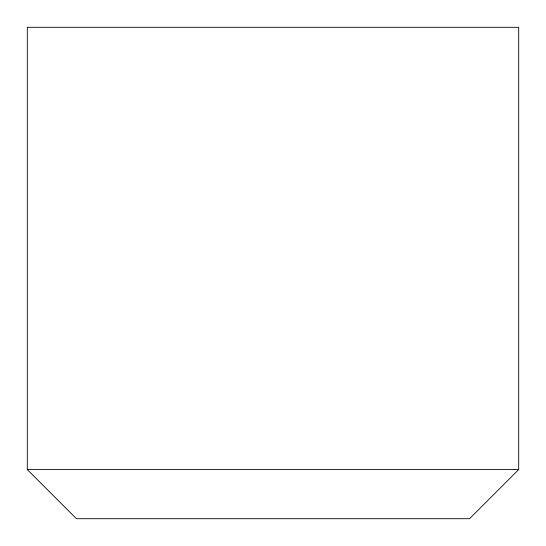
<?xml version="1.0" encoding="UTF-8"?>
<svg xmlns="http://www.w3.org/2000/svg" width="546" height="546" viewBox="0 0 546 546"><rect width="100%" height="100%" fill="white"/><g stroke="black" fill="none" stroke-linecap="round" stroke-linejoin="round"><path stroke-width="0.82" d="M518.7 469.56L469.56 518.7L76.44 518.7L27.3 469.56L27.3 27.3L518.7 27.3L518.7 469.56L27.3 469.56"/></g></svg>
